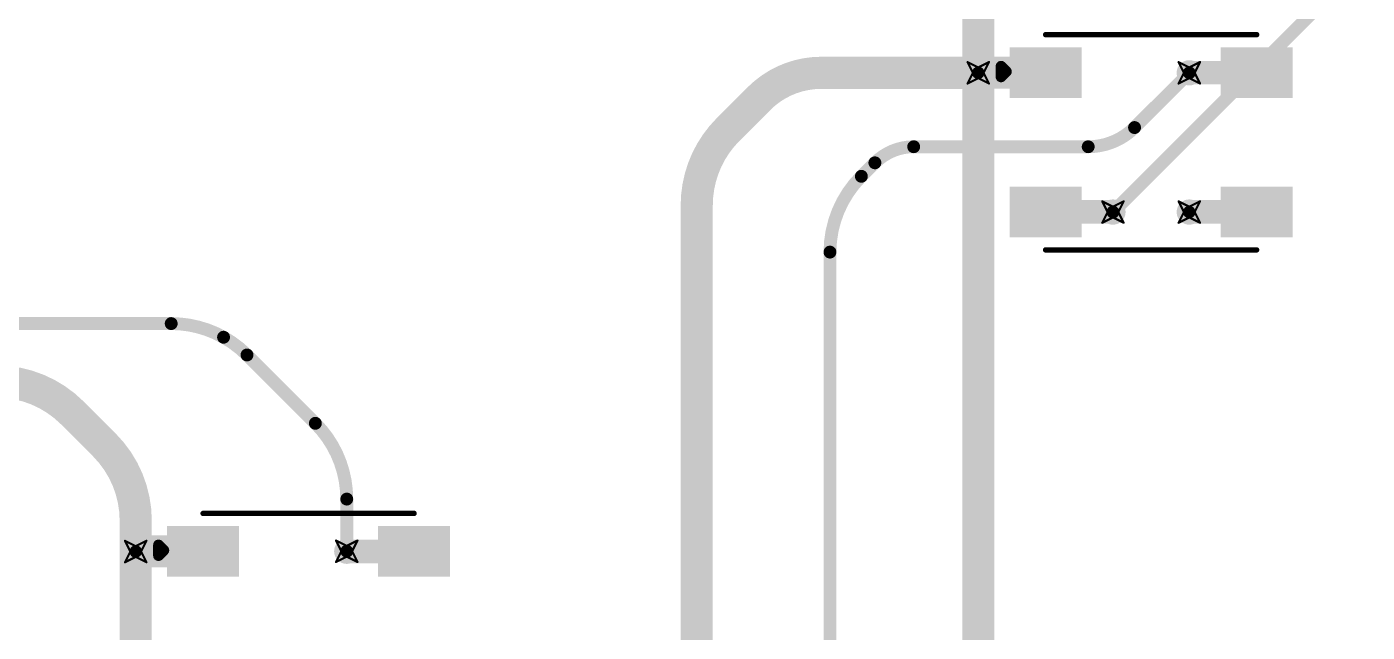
# Model space of a CAD drawing. Header units: inches. Extents: x -11 to 1110, y -7 to 455.
# Drawn here: x 576.32 to 608.08, y 250.67 to 265.02 of the extents above; entities that cross this region are included whole.
import ezdxf

# ---------------------------------------------------------------- set-up
doc = ezdxf.new("R2010")
doc.units = ezdxf.units.IN
for name, color, linetype in [('Bottom Layer', 5, 'Continuous'), ('Drill Drawing', 1, 'Continuous'), ('Top Layer', 1, 'Continuous'), ('Top Overlay', 2, 'Continuous'), ('Top Paste', 8, 'Continuous'), ('Top Solder', 216, 'Continuous'), ('Via Holes', 16, 'Continuous')]:
    doc.layers.add(name, color=color, linetype=linetype)

# ---------------------------------------------------------------- blocks, each defined once
blk = doc.blocks.new('WS2812B_B_W_159')
at = {"layer": 'Top Layer'}
for points in [[(-3.24999985, 2.15000078), (-1.75000031, 2.15000078), (-1.75000031, 1.15000278), (-3.24999985, 1.15000278)], [(3.24999985, 1.15000278), (1.75000031, 1.15000278), (1.75000031, 2.15000078), (3.24999985, 2.15000078)], [(-3.24999985, -1.15000024), (-1.75000031, -1.15000024), (-1.75000031, -2.14999824), (-3.24999985, -2.14999824)], [(1.75000031, -1.15000024), (3.24999985, -1.15000024), (3.24999985, -2.14999824), (1.75000031, -2.14999824)]]:
    blk.add_hatch(color=1, dxfattribs=at).paths.add_polyline_path(points)
at = {"layer": 'Top Paste'}
for points in [[(-3.24999985, 2.15000078), (-1.75000031, 2.15000078), (-1.75000031, 1.15000278), (-3.24999985, 1.15000278)], [(3.24999985, 1.15000278), (1.75000031, 1.15000278), (1.75000031, 2.15000078), (3.24999985, 2.15000078)], [(-3.24999985, -1.15000024), (-1.75000031, -1.15000024), (-1.75000031, -2.14999824), (-3.24999985, -2.14999824)], [(1.75000031, -1.15000024), (3.24999985, -1.15000024), (3.24999985, -2.14999824), (1.75000031, -2.14999824)]]:
    blk.add_hatch(color=8, dxfattribs=at).paths.add_polyline_path(points)
at = {"layer": 'Top Solder'}
for points in [[(-3.35159985, 2.25160078), (-1.64840031, 2.25160078), (-1.64840031, 1.04840278), (-3.35159985, 1.04840278)], [(3.35159985, 1.04840278), (1.64840031, 1.04840278), (1.64840031, 2.25160078), (3.35159985, 2.25160078)], [(-3.35159985, -1.04840024), (-1.64840031, -1.04840024), (-1.64840031, -2.25159824), (-3.35159985, -2.25159824)], [(1.64840031, -1.04840024), (3.35159985, -1.04840024), (3.35159985, -2.25159824), (1.64840031, -2.25159824)]]:
    blk.add_hatch(color=216, dxfattribs=at).paths.add_polyline_path(points)
at = {"layer": 'Top Overlay'}
for points in [[(-2.50000008, 2.55080008, 0.127, 0.127, 0), (2.50000008, 2.55080008, 0.127, 0.127, 0)], [(-3.556, 1.8034, 0.254, 0.254, 0), (-3.429, 1.6764, 0.254, 0.254, 0)], [(-3.556, 1.5494, 0.254, 0.254, 0), (-3.556, 1.8034, 0.254, 0.254, 0)], [(-3.556, 1.5494, 0.254, 0.254, 0), (-3.429, 1.6764, 0.254, 0.254, 0)], [(-2.50000008, -2.55079754, 0.127, 0.127, 0), (2.50000008, -2.55079754, 0.127, 0.127, 0)]]:
    blk.add_lwpolyline(points, format="xyseb", dxfattribs=at)
for points in [[(-2.53175008, 2.55080008, 0.0635, 0.0635, 1), (-2.46825008, 2.55080008, 0.0635, 0.0635, 1)], [(2.46825008, 2.55080008, 0.0635, 0.0635, 1), (2.53175008, 2.55080008, 0.0635, 0.0635, 1)], [(-3.619499999999999, 1.8034, 0.127, 0.127, 1), (-3.4925, 1.8034, 0.127, 0.127, 1)], [(-3.619499999999999, 1.8034, 0.127, 0.127, 1), (-3.4925, 1.8034, 0.127, 0.127, 1)], [(-3.619499999999999, 1.5494, 0.127, 0.127, 1), (-3.4925, 1.5494, 0.127, 0.127, 1)], [(-3.619499999999999, 1.5494, 0.127, 0.127, 1), (-3.4925, 1.5494, 0.127, 0.127, 1)], [(-3.4925, 1.6764, 0.127, 0.127, 1), (-3.3655, 1.6764, 0.127, 0.127, 1)], [(-3.4925, 1.6764, 0.127, 0.127, 1), (-3.3655, 1.6764, 0.127, 0.127, 1)], [(-2.53175008, -2.55079754, 0.0635, 0.0635, 1), (-2.46825008, -2.55079754, 0.0635, 0.0635, 1)], [(2.46825008, -2.55079754, 0.0635, 0.0635, 1), (2.53175008, -2.55079754, 0.0635, 0.0635, 1)]]:
    blk.add_lwpolyline(points, format="xyseb", close=True, dxfattribs=at)
blk = doc.blocks.new('WS2812B_B_W_177')
at = {"layer": 'Top Layer'}
for points in [[(-3.24999985, 2.15000078), (-1.75000031, 2.15000078), (-1.75000031, 1.15000278), (-3.24999985, 1.15000278)], [(3.24999985, 1.15000278), (1.75000031, 1.15000278), (1.75000031, 2.15000078), (3.24999985, 2.15000078)], [(-3.24999985, -1.15000024), (-1.75000031, -1.15000024), (-1.75000031, -2.14999824), (-3.24999985, -2.14999824)], [(1.75000031, -1.15000024), (3.24999985, -1.15000024), (3.24999985, -2.14999824), (1.75000031, -2.14999824)]]:
    blk.add_hatch(color=1, dxfattribs=at).paths.add_polyline_path(points)
at = {"layer": 'Top Paste'}
for points in [[(-3.24999985, 2.15000078), (-1.75000031, 2.15000078), (-1.75000031, 1.15000278), (-3.24999985, 1.15000278)], [(3.24999985, 1.15000278), (1.75000031, 1.15000278), (1.75000031, 2.15000078), (3.24999985, 2.15000078)], [(-3.24999985, -1.15000024), (-1.75000031, -1.15000024), (-1.75000031, -2.14999824), (-3.24999985, -2.14999824)], [(1.75000031, -1.15000024), (3.24999985, -1.15000024), (3.24999985, -2.14999824), (1.75000031, -2.14999824)]]:
    blk.add_hatch(color=8, dxfattribs=at).paths.add_polyline_path(points)
at = {"layer": 'Top Solder'}
for points in [[(-3.35159985, 2.25160078), (-1.64840031, 2.25160078), (-1.64840031, 1.04840278), (-3.35159985, 1.04840278)], [(3.35159985, 1.04840278), (1.64840031, 1.04840278), (1.64840031, 2.25160078), (3.35159985, 2.25160078)], [(-3.35159985, -1.04840024), (-1.64840031, -1.04840024), (-1.64840031, -2.25159824), (-3.35159985, -2.25159824)], [(1.64840031, -1.04840024), (3.35159985, -1.04840024), (3.35159985, -2.25159824), (1.64840031, -2.25159824)]]:
    blk.add_hatch(color=216, dxfattribs=at).paths.add_polyline_path(points)
at = {"layer": 'Top Overlay'}
for points in [[(-2.50000008, 2.55080008, 0.127, 0.127, 0), (2.50000008, 2.55080008, 0.127, 0.127, 0)], [(-3.556, 1.5494, 0.254, 0.254, 0), (-3.556, 1.8034, 0.254, 0.254, 0)], [(-3.556, 1.8034, 0.254, 0.254, 0), (-3.429, 1.6764, 0.254, 0.254, 0)], [(-3.556, 1.5494, 0.254, 0.254, 0), (-3.429, 1.6764, 0.254, 0.254, 0)], [(-2.50000008, -2.55079754, 0.127, 0.127, 0), (2.50000008, -2.55079754, 0.127, 0.127, 0)]]:
    blk.add_lwpolyline(points, format="xyseb", dxfattribs=at)
for points in [[(-2.53175008, 2.55080008, 0.0635, 0.0635, 1), (-2.46825008, 2.55080008, 0.0635, 0.0635, 1)], [(2.46825008, 2.55080008, 0.0635, 0.0635, 1), (2.53175008, 2.55080008, 0.0635, 0.0635, 1)], [(-3.619499999999999, 1.8034, 0.127, 0.127, 1), (-3.4925, 1.8034, 0.127, 0.127, 1)], [(-3.619499999999999, 1.8034, 0.127, 0.127, 1), (-3.4925, 1.8034, 0.127, 0.127, 1)], [(-3.619499999999999, 1.5494, 0.127, 0.127, 1), (-3.4925, 1.5494, 0.127, 0.127, 1)], [(-3.619499999999999, 1.5494, 0.127, 0.127, 1), (-3.4925, 1.5494, 0.127, 0.127, 1)], [(-3.4925, 1.6764, 0.127, 0.127, 1), (-3.3655, 1.6764, 0.127, 0.127, 1)], [(-3.4925, 1.6764, 0.127, 0.127, 1), (-3.3655, 1.6764, 0.127, 0.127, 1)], [(-2.53175008, -2.55079754, 0.0635, 0.0635, 1), (-2.46825008, -2.55079754, 0.0635, 0.0635, 1)], [(2.46825008, -2.55079754, 0.0635, 0.0635, 1), (2.53175008, -2.55079754, 0.0635, 0.0635, 1)]]:
    blk.add_lwpolyline(points, format="xyseb", close=True, dxfattribs=at)

msp = doc.modelspace()

# ---------------------------------------------------------------- hatches: boundary and pattern name
at = {"layer": 'Bottom Layer'}
h = msp.add_hatch(color=5, dxfattribs=at)
edge = h.paths.add_edge_path()
edge.add_arc((598.86720968, 263.93084374), 0.2999994, 0, 360)
h = msp.add_hatch(color=5, dxfattribs=at)
edge = h.paths.add_edge_path()
edge.add_arc((603.86720984, 263.93084374), 0.2999994, 0, 360)
h = msp.add_hatch(color=5, dxfattribs=at)
edge = h.paths.add_edge_path()
edge.add_arc((602.05847076, 260.63084272), 0.2999994, 0, 360)
h = msp.add_hatch(color=5, dxfattribs=at)
edge = h.paths.add_edge_path()
edge.add_arc((603.86720984, 260.63084272), 0.2999994, 0, 360)
h = msp.add_hatch(color=5, dxfattribs=at)
edge = h.paths.add_edge_path()
edge.add_arc((578.90391966, 252.58508792), 0.2999994, 0, 360)
h = msp.add_hatch(color=5, dxfattribs=at)
edge = h.paths.add_edge_path()
edge.add_arc((583.9039198199999, 252.59186972), 0.2999994, 0, 360)
at = {"layer": 'Top Layer'}
h = msp.add_hatch(color=1, dxfattribs=at)
edge = h.paths.add_edge_path()
edge.add_arc((598.86720968, 263.93084374), 0.2999994, 0, 360)
h = msp.add_hatch(color=1, dxfattribs=at)
edge = h.paths.add_edge_path()
edge.add_arc((603.86720984, 263.93084374), 0.2999994, 0, 360)
h = msp.add_hatch(color=1, dxfattribs=at)
edge = h.paths.add_edge_path()
edge.add_arc((602.05847076, 260.63084272), 0.2999994, 0, 360)
h = msp.add_hatch(color=1, dxfattribs=at)
edge = h.paths.add_edge_path()
edge.add_arc((603.86720984, 260.63084272), 0.2999994, 0, 360)
h = msp.add_hatch(color=1, dxfattribs=at)
edge = h.paths.add_edge_path()
edge.add_arc((578.90391966, 252.58508792), 0.2999994, 0, 360)
h = msp.add_hatch(color=1, dxfattribs=at)
edge = h.paths.add_edge_path()
edge.add_arc((583.9039198199999, 252.59186972), 0.2999994, 0, 360)
at = {"layer": 'Via Holes'}
h = msp.add_hatch(color=7, dxfattribs=at)
edge = h.paths.add_edge_path()
edge.add_arc((598.86720968, 263.93084374), 0.1499997, 0, 360)
h = msp.add_hatch(color=7, dxfattribs=at)
edge = h.paths.add_edge_path()
edge.add_arc((603.86720984, 263.93084374), 0.1499997, 0, 360)
h = msp.add_hatch(color=7, dxfattribs=at)
edge = h.paths.add_edge_path()
edge.add_arc((602.05847076, 260.63084272), 0.1499997, 0, 360)
h = msp.add_hatch(color=7, dxfattribs=at)
edge = h.paths.add_edge_path()
edge.add_arc((603.86720984, 260.63084272), 0.1499997, 0, 360)
h = msp.add_hatch(color=7, dxfattribs=at)
edge = h.paths.add_edge_path()
edge.add_arc((578.90391966, 252.58508792), 0.1499997, 0, 360)
h = msp.add_hatch(color=7, dxfattribs=at)
edge = h.paths.add_edge_path()
edge.add_arc((583.9039198199999, 252.59186972), 0.1499997, 0, 360)

# ---------------------------------------------------------------- linework, layer by layer
at = {"layer": 'Bottom Layer'}
for points in [[(598.86720968, 263.93084374, 0.7619999999999999, 0.7619999999999999, 0), (598.86720968, 278.8033794, 0.7619999999999999, 0.7619999999999999, 0)], [(602.05847076, 260.63084272, 0.3048, 0.3048, 0), (607.9302039999999, 266.50257596, 0.3048, 0.3048, 0)], [(602.5699530999999, 262.633587, 0.3048, 0.3048, 0), (603.86720984, 263.93084374, 0.3048, 0.3048, 0)], [(602.5699530999999, 262.633587, 0.3048, 0.3048, -0.198912367379658), (601.472, 262.1788, 0.3048, 0.3048, 0)], [(596.4176159, 261.7980159, 0.3048, 0.3048, -0.19885110070478), (597.33721528, 262.1788, 0.3048, 0.3048, 0)], [(597.33721528, 262.1788, 0.3048, 0.3048, 0), (601.472, 262.1788, 0.3048, 0.3048, 0)], [(596.0975479599999, 261.47794796, 0.3048, 0.3048, 0), (596.4174, 261.7978, 0.3048, 0.3048, 0)], [(596.4174, 261.7978, 0.3048, 0.3048, 0), (596.4176159, 261.7980159, 0.3048, 0.3048, 0)], [(596.4174, 261.7978, 0.3048, 0.3048, -5.893554180520633e-05), (596.4176159, 261.7980159, 0.3048, 0.3048, 0)], [(595.35359974, 259.68189618, 0.3048, 0.3048, -0.198912367379658), (596.0975479599999, 261.47794796, 0.3048, 0.3048, 0)], [(595.35359974, 249.40919892, 0.3048, 0.3048, 0), (595.35359974, 259.68189618, 0.3048, 0.3048, 0)], [(569.7171714599999, 257.9878, 0.3048, 0.3048, 0), (579.74429644, 257.9878, 0.3048, 0.3048, 0)], [(579.74429644, 257.9878, 0.3048, 0.3048, -0.1282716540936479), (580.9849315, 257.66419892, 0.3048, 0.3048, 0)], [(580.9849315, 257.66419892, 0.3048, 0.3048, -0.06888317167114331), (581.54034822, 257.24385178, 0.3048, 0.3048, 0)], [(581.54034822, 257.24385178, 0.3048, 0.3048, 0), (583.1599716, 255.6242284, 0.3048, 0.3048, 0)], [(575.6040964399999, 256.6162, 0.7619999999999999, 0.7619999999999999, -0.198912367379658), (577.40014822, 255.87225178, 0.7619999999999999, 0.7619999999999999, 0)], [(577.40014822, 255.87225178, 0.7619999999999999, 0.7619999999999999, 0), (578.1599714399999, 255.11242856, 0.7619999999999999, 0.7619999999999999, 0)], [(583.1599716, 255.6242284, 0.3048, 0.3048, -0.198912367379658), (583.9039198199999, 253.82817662, 0.3048, 0.3048, 0)], [(578.1599714399999, 255.11242856, 0.7619999999999999, 0.7619999999999999, -0.198912367379658), (578.90391966, 253.31637678, 0.7619999999999999, 0.7619999999999999, 0)], [(583.9039198199999, 252.59186972, 0.3048, 0.3048, 0), (583.9039198199999, 253.82817662, 0.3048, 0.3048, 0)], [(578.90391966, 252.58508792, 0.7619999999999999, 0.7619999999999999, 0), (578.90391966, 253.31637678, 0.7619999999999999, 0.7619999999999999, 0)], [(578.90391966, 249.65463658, 0.7619999999999999, 0.7619999999999999, 0), (578.90391966, 252.58508792, 0.7619999999999999, 0.7619999999999999, 0)]]:
    msp.add_lwpolyline(points, format="xyseb", dxfattribs=at)
for points in [[(598.6767096799999, 263.93084374, 0.3809999999999999, 0.3809999999999999, 1), (599.05770968, 263.93084374, 0.3809999999999999, 0.3809999999999999, 1)], [(603.7910098399999, 263.93084374, 0.1524, 0.1524, 1), (603.94340984, 263.93084374, 0.1524, 0.1524, 1)], [(602.4937530999999, 262.633587, 0.1524, 0.1524, 1), (602.6461531, 262.633587, 0.1524, 0.1524, 1)], [(602.4937530999999, 262.633587, 0.1524, 0.1524, 1), (602.6461531, 262.633587, 0.1524, 0.1524, 1)], [(597.2610152799999, 262.1788, 0.1524, 0.1524, 1), (597.41341528, 262.1788, 0.1524, 0.1524, 1)], [(597.2610152799999, 262.1788, 0.1524, 0.1524, 1), (597.41341528, 262.1788, 0.1524, 0.1524, 1)], [(601.3958, 262.1788, 0.1524, 0.1524, 1), (601.5482, 262.1788, 0.1524, 0.1524, 1)], [(601.3958, 262.1788, 0.1524, 0.1524, 1), (601.5482, 262.1788, 0.1524, 0.1524, 1)], [(596.3412, 261.7978, 0.1524, 0.1524, 1), (596.4936, 261.7978, 0.1524, 0.1524, 1)], [(596.3412, 261.7978, 0.1524, 0.1524, 1), (596.4936, 261.7978, 0.1524, 0.1524, 1)], [(596.3412, 261.7978, 0.1524, 0.1524, 1), (596.4936, 261.7978, 0.1524, 0.1524, 1)], [(596.3414159, 261.7980159, 0.1524, 0.1524, 1), (596.4938159, 261.7980159, 0.1524, 0.1524, 1)], [(596.3414159, 261.7980159, 0.1524, 0.1524, 1), (596.4938159, 261.7980159, 0.1524, 0.1524, 1)], [(596.3414159, 261.7980159, 0.1524, 0.1524, 1), (596.4938159, 261.7980159, 0.1524, 0.1524, 1)], [(596.02134796, 261.47794796, 0.1524, 0.1524, 1), (596.17374796, 261.47794796, 0.1524, 0.1524, 1)], [(596.02134796, 261.47794796, 0.1524, 0.1524, 1), (596.17374796, 261.47794796, 0.1524, 0.1524, 1)], [(601.98227076, 260.63084272, 0.1524, 0.1524, 1), (602.13467076, 260.63084272, 0.1524, 0.1524, 1)], [(595.27739974, 259.68189618, 0.1524, 0.1524, 1), (595.4297997399999, 259.68189618, 0.1524, 0.1524, 1)], [(595.27739974, 259.68189618, 0.1524, 0.1524, 1), (595.4297997399999, 259.68189618, 0.1524, 0.1524, 1)], [(579.6680964399999, 257.9878, 0.1524, 0.1524, 1), (579.8204964399999, 257.9878, 0.1524, 0.1524, 1)], [(579.6680964399999, 257.9878, 0.1524, 0.1524, 1), (579.8204964399999, 257.9878, 0.1524, 0.1524, 1)], [(580.9087314999999, 257.66419892, 0.1524, 0.1524, 1), (581.0611315, 257.66419892, 0.1524, 0.1524, 1)], [(580.9087314999999, 257.66419892, 0.1524, 0.1524, 1), (581.0611315, 257.66419892, 0.1524, 0.1524, 1)], [(581.46414822, 257.24385178, 0.1524, 0.1524, 1), (581.6165482199999, 257.24385178, 0.1524, 0.1524, 1)], [(581.46414822, 257.24385178, 0.1524, 0.1524, 1), (581.6165482199999, 257.24385178, 0.1524, 0.1524, 1)], [(577.20964822, 255.87225178, 0.3809999999999999, 0.3809999999999999, 1), (577.59064822, 255.87225178, 0.3809999999999999, 0.3809999999999999, 1)], [(577.20964822, 255.87225178, 0.3809999999999999, 0.3809999999999999, 1), (577.59064822, 255.87225178, 0.3809999999999999, 0.3809999999999999, 1)], [(583.0837716, 255.6242284, 0.1524, 0.1524, 1), (583.2361715999999, 255.6242284, 0.1524, 0.1524, 1)], [(583.0837716, 255.6242284, 0.1524, 0.1524, 1), (583.2361715999999, 255.6242284, 0.1524, 0.1524, 1)], [(577.9694714399999, 255.11242856, 0.3809999999999999, 0.3809999999999999, 1), (578.35047144, 255.11242856, 0.3809999999999999, 0.3809999999999999, 1)], [(577.9694714399999, 255.11242856, 0.3809999999999999, 0.3809999999999999, 1), (578.35047144, 255.11242856, 0.3809999999999999, 0.3809999999999999, 1)], [(583.82771982, 253.82817662, 0.1524, 0.1524, 1), (583.98011982, 253.82817662, 0.1524, 0.1524, 1)], [(583.82771982, 253.82817662, 0.1524, 0.1524, 1), (583.98011982, 253.82817662, 0.1524, 0.1524, 1)], [(578.71341966, 253.31637678, 0.3809999999999999, 0.3809999999999999, 1), (579.09441966, 253.31637678, 0.3809999999999999, 0.3809999999999999, 1)], [(578.71341966, 253.31637678, 0.3809999999999999, 0.3809999999999999, 1), (579.09441966, 253.31637678, 0.3809999999999999, 0.3809999999999999, 1)], [(578.71341966, 252.58508792, 0.3809999999999999, 0.3809999999999999, 1), (579.09441966, 252.58508792, 0.3809999999999999, 0.3809999999999999, 1)], [(578.71341966, 252.58508792, 0.3809999999999999, 0.3809999999999999, 1), (579.09441966, 252.58508792, 0.3809999999999999, 0.3809999999999999, 1)], [(583.82771982, 252.59186972, 0.1524, 0.1524, 1), (583.98011982, 252.59186972, 0.1524, 0.1524, 1)]]:
    msp.add_lwpolyline(points, format="xyseb", close=True, dxfattribs=at)
at = {"layer": 'Drill Drawing'}
for points in [[(598.61320968, 264.18484374, 0.0508, 0.0508, 0), (598.86720968, 264.05784374, 0.0508, 0.0508, 0)], [(598.61320968, 264.18484374, 0.0508, 0.0508, 0), (598.74020968, 263.93084374, 0.0508, 0.0508, 0)], [(598.61320968, 263.67684374, 0.0508, 0.0508, 0), (598.74020968, 263.93084374, 0.0508, 0.0508, 0)], [(598.86720968, 264.05784374, 0.0508, 0.0508, 0), (599.1212096799999, 264.18484374, 0.0508, 0.0508, 0)], [(598.9942096799999, 263.93084374, 0.0508, 0.0508, 0), (599.1212096799999, 264.18484374, 0.0508, 0.0508, 0)], [(598.9942096799999, 263.93084374, 0.0508, 0.0508, 0), (599.1212096799999, 263.67684374, 0.0508, 0.0508, 0)], [(603.61320984, 264.18484374, 0.0508, 0.0508, 0), (603.86720984, 264.05784374, 0.0508, 0.0508, 0)], [(603.61320984, 264.18484374, 0.0508, 0.0508, 0), (603.7402098399999, 263.93084374, 0.0508, 0.0508, 0)], [(603.61320984, 263.67684374, 0.0508, 0.0508, 0), (603.7402098399999, 263.93084374, 0.0508, 0.0508, 0)], [(603.86720984, 264.05784374, 0.0508, 0.0508, 0), (604.12120984, 264.18484374, 0.0508, 0.0508, 0)], [(603.99420984, 263.93084374, 0.0508, 0.0508, 0), (604.12120984, 264.18484374, 0.0508, 0.0508, 0)], [(603.99420984, 263.93084374, 0.0508, 0.0508, 0), (604.12120984, 263.67684374, 0.0508, 0.0508, 0)], [(598.61320968, 263.67684374, 0.0508, 0.0508, 0), (598.86720968, 263.80384374, 0.0508, 0.0508, 0)], [(598.86720968, 263.80384374, 0.0508, 0.0508, 0), (599.1212096799999, 263.67684374, 0.0508, 0.0508, 0)], [(603.61320984, 263.67684374, 0.0508, 0.0508, 0), (603.86720984, 263.80384374, 0.0508, 0.0508, 0)], [(603.86720984, 263.80384374, 0.0508, 0.0508, 0), (604.12120984, 263.67684374, 0.0508, 0.0508, 0)], [(601.80447076, 260.88484272, 0.0508, 0.0508, 0), (602.05847076, 260.75784272, 0.0508, 0.0508, 0)], [(601.80447076, 260.88484272, 0.0508, 0.0508, 0), (601.93147076, 260.63084272, 0.0508, 0.0508, 0)], [(602.05847076, 260.75784272, 0.0508, 0.0508, 0), (602.31247076, 260.88484272, 0.0508, 0.0508, 0)], [(602.1854707599999, 260.63084272, 0.0508, 0.0508, 0), (602.31247076, 260.88484272, 0.0508, 0.0508, 0)], [(603.61320984, 260.88484272, 0.0508, 0.0508, 0), (603.86720984, 260.75784272, 0.0508, 0.0508, 0)], [(603.61320984, 260.88484272, 0.0508, 0.0508, 0), (603.7402098399999, 260.63084272, 0.0508, 0.0508, 0)], [(603.86720984, 260.75784272, 0.0508, 0.0508, 0), (604.12120984, 260.88484272, 0.0508, 0.0508, 0)], [(603.99420984, 260.63084272, 0.0508, 0.0508, 0), (604.12120984, 260.88484272, 0.0508, 0.0508, 0)], [(601.80447076, 260.37684272, 0.0508, 0.0508, 0), (601.93147076, 260.63084272, 0.0508, 0.0508, 0)], [(601.80447076, 260.37684272, 0.0508, 0.0508, 0), (602.05847076, 260.50384272, 0.0508, 0.0508, 0)], [(602.05847076, 260.50384272, 0.0508, 0.0508, 0), (602.31247076, 260.37684272, 0.0508, 0.0508, 0)], [(602.1854707599999, 260.63084272, 0.0508, 0.0508, 0), (602.31247076, 260.37684272, 0.0508, 0.0508, 0)], [(603.61320984, 260.37684272, 0.0508, 0.0508, 0), (603.7402098399999, 260.63084272, 0.0508, 0.0508, 0)], [(603.61320984, 260.37684272, 0.0508, 0.0508, 0), (603.86720984, 260.50384272, 0.0508, 0.0508, 0)], [(603.86720984, 260.50384272, 0.0508, 0.0508, 0), (604.12120984, 260.37684272, 0.0508, 0.0508, 0)], [(603.99420984, 260.63084272, 0.0508, 0.0508, 0), (604.12120984, 260.37684272, 0.0508, 0.0508, 0)], [(578.6499196599999, 252.83908792, 0.0508, 0.0508, 0), (578.90391966, 252.71208792, 0.0508, 0.0508, 0)], [(578.6499196599999, 252.83908792, 0.0508, 0.0508, 0), (578.77691966, 252.58508792, 0.0508, 0.0508, 0)], [(578.90391966, 252.71208792, 0.0508, 0.0508, 0), (579.15791966, 252.83908792, 0.0508, 0.0508, 0)], [(579.03091966, 252.58508792, 0.0508, 0.0508, 0), (579.15791966, 252.83908792, 0.0508, 0.0508, 0)], [(583.6499198199999, 252.84586972, 0.0508, 0.0508, 0), (583.9039198199999, 252.71886972, 0.0508, 0.0508, 0)], [(583.6499198199999, 252.84586972, 0.0508, 0.0508, 0), (583.77691982, 252.59186972, 0.0508, 0.0508, 0)], [(583.9039198199999, 252.71886972, 0.0508, 0.0508, 0), (584.15791982, 252.84586972, 0.0508, 0.0508, 0)], [(584.03091982, 252.59186972, 0.0508, 0.0508, 0), (584.15791982, 252.84586972, 0.0508, 0.0508, 0)], [(578.6499196599999, 252.33108792, 0.0508, 0.0508, 0), (578.77691966, 252.58508792, 0.0508, 0.0508, 0)], [(579.03091966, 252.58508792, 0.0508, 0.0508, 0), (579.15791966, 252.33108792, 0.0508, 0.0508, 0)], [(583.6499198199999, 252.33786972, 0.0508, 0.0508, 0), (583.77691982, 252.59186972, 0.0508, 0.0508, 0)], [(583.6499198199999, 252.33786972, 0.0508, 0.0508, 0), (583.9039198199999, 252.46486972, 0.0508, 0.0508, 0)], [(583.9039198199999, 252.46486972, 0.0508, 0.0508, 0), (584.15791982, 252.33786972, 0.0508, 0.0508, 0)], [(584.03091982, 252.59186972, 0.0508, 0.0508, 0), (584.15791982, 252.33786972, 0.0508, 0.0508, 0)], [(578.6499196599999, 252.33108792, 0.0508, 0.0508, 0), (578.90391966, 252.45808792, 0.0508, 0.0508, 0)], [(578.90391966, 252.45808792, 0.0508, 0.0508, 0), (579.15791966, 252.33108792, 0.0508, 0.0508, 0)]]:
    msp.add_lwpolyline(points, format="xyseb", dxfattribs=at)
for points in [[(598.60050968, 264.18484374, 0.0254, 0.0254, 1), (598.62590968, 264.18484374, 0.0254, 0.0254, 1)], [(598.60050968, 264.18484374, 0.0254, 0.0254, 1), (598.62590968, 264.18484374, 0.0254, 0.0254, 1)], [(598.7275096799999, 263.93084374, 0.0254, 0.0254, 1), (598.75290968, 263.93084374, 0.0254, 0.0254, 1)], [(598.7275096799999, 263.93084374, 0.0254, 0.0254, 1), (598.75290968, 263.93084374, 0.0254, 0.0254, 1)], [(598.85450968, 264.05784374, 0.0254, 0.0254, 1), (598.87990968, 264.05784374, 0.0254, 0.0254, 1)], [(598.85450968, 264.05784374, 0.0254, 0.0254, 1), (598.87990968, 264.05784374, 0.0254, 0.0254, 1)], [(598.9815096799999, 263.93084374, 0.0254, 0.0254, 1), (599.00690968, 263.93084374, 0.0254, 0.0254, 1)], [(598.9815096799999, 263.93084374, 0.0254, 0.0254, 1), (599.00690968, 263.93084374, 0.0254, 0.0254, 1)], [(599.10850968, 264.18484374, 0.0254, 0.0254, 1), (599.13390968, 264.18484374, 0.0254, 0.0254, 1)], [(599.10850968, 264.18484374, 0.0254, 0.0254, 1), (599.13390968, 264.18484374, 0.0254, 0.0254, 1)], [(603.60050984, 264.18484374, 0.0254, 0.0254, 1), (603.62590984, 264.18484374, 0.0254, 0.0254, 1)], [(603.60050984, 264.18484374, 0.0254, 0.0254, 1), (603.62590984, 264.18484374, 0.0254, 0.0254, 1)], [(603.72750984, 263.93084374, 0.0254, 0.0254, 1), (603.7529098399999, 263.93084374, 0.0254, 0.0254, 1)], [(603.72750984, 263.93084374, 0.0254, 0.0254, 1), (603.7529098399999, 263.93084374, 0.0254, 0.0254, 1)], [(603.85450984, 264.05784374, 0.0254, 0.0254, 1), (603.87990984, 264.05784374, 0.0254, 0.0254, 1)], [(603.85450984, 264.05784374, 0.0254, 0.0254, 1), (603.87990984, 264.05784374, 0.0254, 0.0254, 1)], [(603.98150984, 263.93084374, 0.0254, 0.0254, 1), (604.0069098399999, 263.93084374, 0.0254, 0.0254, 1)], [(603.98150984, 263.93084374, 0.0254, 0.0254, 1), (604.0069098399999, 263.93084374, 0.0254, 0.0254, 1)], [(604.1085098399999, 264.18484374, 0.0254, 0.0254, 1), (604.13390984, 264.18484374, 0.0254, 0.0254, 1)], [(604.1085098399999, 264.18484374, 0.0254, 0.0254, 1), (604.13390984, 264.18484374, 0.0254, 0.0254, 1)], [(598.60050968, 263.67684374, 0.0254, 0.0254, 1), (598.62590968, 263.67684374, 0.0254, 0.0254, 1)], [(598.60050968, 263.67684374, 0.0254, 0.0254, 1), (598.62590968, 263.67684374, 0.0254, 0.0254, 1)], [(598.85450968, 263.80384374, 0.0254, 0.0254, 1), (598.87990968, 263.80384374, 0.0254, 0.0254, 1)], [(598.85450968, 263.80384374, 0.0254, 0.0254, 1), (598.87990968, 263.80384374, 0.0254, 0.0254, 1)], [(599.10850968, 263.67684374, 0.0254, 0.0254, 1), (599.13390968, 263.67684374, 0.0254, 0.0254, 1)], [(599.10850968, 263.67684374, 0.0254, 0.0254, 1), (599.13390968, 263.67684374, 0.0254, 0.0254, 1)], [(603.60050984, 263.67684374, 0.0254, 0.0254, 1), (603.62590984, 263.67684374, 0.0254, 0.0254, 1)], [(603.60050984, 263.67684374, 0.0254, 0.0254, 1), (603.62590984, 263.67684374, 0.0254, 0.0254, 1)], [(603.85450984, 263.80384374, 0.0254, 0.0254, 1), (603.87990984, 263.80384374, 0.0254, 0.0254, 1)], [(603.85450984, 263.80384374, 0.0254, 0.0254, 1), (603.87990984, 263.80384374, 0.0254, 0.0254, 1)], [(604.1085098399999, 263.67684374, 0.0254, 0.0254, 1), (604.13390984, 263.67684374, 0.0254, 0.0254, 1)], [(604.1085098399999, 263.67684374, 0.0254, 0.0254, 1), (604.13390984, 263.67684374, 0.0254, 0.0254, 1)], [(601.79177076, 260.88484272, 0.0254, 0.0254, 1), (601.81717076, 260.88484272, 0.0254, 0.0254, 1)], [(601.79177076, 260.88484272, 0.0254, 0.0254, 1), (601.81717076, 260.88484272, 0.0254, 0.0254, 1)], [(602.04577076, 260.75784272, 0.0254, 0.0254, 1), (602.07117076, 260.75784272, 0.0254, 0.0254, 1)], [(602.04577076, 260.75784272, 0.0254, 0.0254, 1), (602.07117076, 260.75784272, 0.0254, 0.0254, 1)], [(602.2997707599999, 260.88484272, 0.0254, 0.0254, 1), (602.32517076, 260.88484272, 0.0254, 0.0254, 1)], [(602.2997707599999, 260.88484272, 0.0254, 0.0254, 1), (602.32517076, 260.88484272, 0.0254, 0.0254, 1)], [(603.60050984, 260.88484272, 0.0254, 0.0254, 1), (603.62590984, 260.88484272, 0.0254, 0.0254, 1)], [(603.60050984, 260.88484272, 0.0254, 0.0254, 1), (603.62590984, 260.88484272, 0.0254, 0.0254, 1)], [(603.85450984, 260.75784272, 0.0254, 0.0254, 1), (603.87990984, 260.75784272, 0.0254, 0.0254, 1)], [(603.85450984, 260.75784272, 0.0254, 0.0254, 1), (603.87990984, 260.75784272, 0.0254, 0.0254, 1)], [(604.1085098399999, 260.88484272, 0.0254, 0.0254, 1), (604.13390984, 260.88484272, 0.0254, 0.0254, 1)], [(604.1085098399999, 260.88484272, 0.0254, 0.0254, 1), (604.13390984, 260.88484272, 0.0254, 0.0254, 1)], [(601.9187707599999, 260.63084272, 0.0254, 0.0254, 1), (601.9441707599999, 260.63084272, 0.0254, 0.0254, 1)], [(601.9187707599999, 260.63084272, 0.0254, 0.0254, 1), (601.9441707599999, 260.63084272, 0.0254, 0.0254, 1)], [(602.04577076, 260.50384272, 0.0254, 0.0254, 1), (602.07117076, 260.50384272, 0.0254, 0.0254, 1)], [(602.04577076, 260.50384272, 0.0254, 0.0254, 1), (602.07117076, 260.50384272, 0.0254, 0.0254, 1)], [(602.1727707599999, 260.63084272, 0.0254, 0.0254, 1), (602.19817076, 260.63084272, 0.0254, 0.0254, 1)], [(602.1727707599999, 260.63084272, 0.0254, 0.0254, 1), (602.19817076, 260.63084272, 0.0254, 0.0254, 1)], [(603.72750984, 260.63084272, 0.0254, 0.0254, 1), (603.7529098399999, 260.63084272, 0.0254, 0.0254, 1)], [(603.72750984, 260.63084272, 0.0254, 0.0254, 1), (603.7529098399999, 260.63084272, 0.0254, 0.0254, 1)], [(603.85450984, 260.50384272, 0.0254, 0.0254, 1), (603.87990984, 260.50384272, 0.0254, 0.0254, 1)], [(603.85450984, 260.50384272, 0.0254, 0.0254, 1), (603.87990984, 260.50384272, 0.0254, 0.0254, 1)], [(603.98150984, 260.63084272, 0.0254, 0.0254, 1), (604.0069098399999, 260.63084272, 0.0254, 0.0254, 1)], [(603.98150984, 260.63084272, 0.0254, 0.0254, 1), (604.0069098399999, 260.63084272, 0.0254, 0.0254, 1)], [(601.79177076, 260.37684272, 0.0254, 0.0254, 1), (601.81717076, 260.37684272, 0.0254, 0.0254, 1)], [(601.79177076, 260.37684272, 0.0254, 0.0254, 1), (601.81717076, 260.37684272, 0.0254, 0.0254, 1)], [(602.2997707599999, 260.37684272, 0.0254, 0.0254, 1), (602.32517076, 260.37684272, 0.0254, 0.0254, 1)], [(602.2997707599999, 260.37684272, 0.0254, 0.0254, 1), (602.32517076, 260.37684272, 0.0254, 0.0254, 1)], [(603.60050984, 260.37684272, 0.0254, 0.0254, 1), (603.62590984, 260.37684272, 0.0254, 0.0254, 1)], [(603.60050984, 260.37684272, 0.0254, 0.0254, 1), (603.62590984, 260.37684272, 0.0254, 0.0254, 1)], [(604.1085098399999, 260.37684272, 0.0254, 0.0254, 1), (604.13390984, 260.37684272, 0.0254, 0.0254, 1)], [(604.1085098399999, 260.37684272, 0.0254, 0.0254, 1), (604.13390984, 260.37684272, 0.0254, 0.0254, 1)], [(578.63721966, 252.83908792, 0.0254, 0.0254, 1), (578.6626196599999, 252.83908792, 0.0254, 0.0254, 1)], [(578.63721966, 252.83908792, 0.0254, 0.0254, 1), (578.6626196599999, 252.83908792, 0.0254, 0.0254, 1)], [(579.14521966, 252.83908792, 0.0254, 0.0254, 1), (579.1706196599999, 252.83908792, 0.0254, 0.0254, 1)], [(579.14521966, 252.83908792, 0.0254, 0.0254, 1), (579.1706196599999, 252.83908792, 0.0254, 0.0254, 1)], [(583.6372198199999, 252.84586972, 0.0254, 0.0254, 1), (583.66261982, 252.84586972, 0.0254, 0.0254, 1)], [(583.6372198199999, 252.84586972, 0.0254, 0.0254, 1), (583.66261982, 252.84586972, 0.0254, 0.0254, 1)], [(584.14521982, 252.84586972, 0.0254, 0.0254, 1), (584.17061982, 252.84586972, 0.0254, 0.0254, 1)], [(584.14521982, 252.84586972, 0.0254, 0.0254, 1), (584.17061982, 252.84586972, 0.0254, 0.0254, 1)], [(578.76421966, 252.58508792, 0.0254, 0.0254, 1), (578.78961966, 252.58508792, 0.0254, 0.0254, 1)], [(578.76421966, 252.58508792, 0.0254, 0.0254, 1), (578.78961966, 252.58508792, 0.0254, 0.0254, 1)], [(578.8912196599999, 252.71208792, 0.0254, 0.0254, 1), (578.9166196599999, 252.71208792, 0.0254, 0.0254, 1)], [(578.8912196599999, 252.71208792, 0.0254, 0.0254, 1), (578.9166196599999, 252.71208792, 0.0254, 0.0254, 1)], [(579.01821966, 252.58508792, 0.0254, 0.0254, 1), (579.04361966, 252.58508792, 0.0254, 0.0254, 1)], [(579.01821966, 252.58508792, 0.0254, 0.0254, 1), (579.04361966, 252.58508792, 0.0254, 0.0254, 1)], [(583.76421982, 252.59186972, 0.0254, 0.0254, 1), (583.78961982, 252.59186972, 0.0254, 0.0254, 1)], [(583.76421982, 252.59186972, 0.0254, 0.0254, 1), (583.78961982, 252.59186972, 0.0254, 0.0254, 1)], [(583.8912198200001, 252.71886972, 0.0254, 0.0254, 1), (583.9166198199999, 252.71886972, 0.0254, 0.0254, 1)], [(583.8912198200001, 252.71886972, 0.0254, 0.0254, 1), (583.9166198199999, 252.71886972, 0.0254, 0.0254, 1)], [(583.8912198200001, 252.46486972, 0.0254, 0.0254, 1), (583.9166198199999, 252.46486972, 0.0254, 0.0254, 1)], [(583.8912198200001, 252.46486972, 0.0254, 0.0254, 1), (583.9166198199999, 252.46486972, 0.0254, 0.0254, 1)], [(584.01821982, 252.59186972, 0.0254, 0.0254, 1), (584.04361982, 252.59186972, 0.0254, 0.0254, 1)], [(584.01821982, 252.59186972, 0.0254, 0.0254, 1), (584.04361982, 252.59186972, 0.0254, 0.0254, 1)], [(578.63721966, 252.33108792, 0.0254, 0.0254, 1), (578.6626196599999, 252.33108792, 0.0254, 0.0254, 1)], [(578.63721966, 252.33108792, 0.0254, 0.0254, 1), (578.6626196599999, 252.33108792, 0.0254, 0.0254, 1)], [(578.8912196599999, 252.45808792, 0.0254, 0.0254, 1), (578.9166196599999, 252.45808792, 0.0254, 0.0254, 1)], [(578.8912196599999, 252.45808792, 0.0254, 0.0254, 1), (578.9166196599999, 252.45808792, 0.0254, 0.0254, 1)], [(579.14521966, 252.33108792, 0.0254, 0.0254, 1), (579.1706196599999, 252.33108792, 0.0254, 0.0254, 1)], [(579.14521966, 252.33108792, 0.0254, 0.0254, 1), (579.1706196599999, 252.33108792, 0.0254, 0.0254, 1)], [(583.6372198199999, 252.33786972, 0.0254, 0.0254, 1), (583.66261982, 252.33786972, 0.0254, 0.0254, 1)], [(583.6372198199999, 252.33786972, 0.0254, 0.0254, 1), (583.66261982, 252.33786972, 0.0254, 0.0254, 1)], [(584.14521982, 252.33786972, 0.0254, 0.0254, 1), (584.17061982, 252.33786972, 0.0254, 0.0254, 1)], [(584.14521982, 252.33786972, 0.0254, 0.0254, 1), (584.17061982, 252.33786972, 0.0254, 0.0254, 1)]]:
    msp.add_lwpolyline(points, format="xyseb", close=True, dxfattribs=at)
at = {"layer": 'Top Layer'}
for points in [[(593.6742, 263.3218, 0.7619999999999999, 0.7619999999999999, -0.198912367379658), (595.1445628199999, 263.93084374, 0.7619999999999999, 0.7619999999999999, 0)], [(595.1445628199999, 263.93084374, 0.7619999999999999, 0.7619999999999999, 0), (598.86720968, 263.93084374, 0.7619999999999999, 0.7619999999999999, 0)], [(598.86720968, 263.93423464, 0.7619999999999999, 0.7619999999999999, 0), (600.46284022, 263.93423464, 0.7619999999999999, 0.7619999999999999, 0)], [(598.86720968, 249.91567492, 0.7619999999999999, 0.7619999999999999, 0), (598.86720968, 263.93084374, 0.7619999999999999, 0.7619999999999999, 0)], [(603.86720984, 263.93423464, 0.5588, 0.5588, 0), (605.46284038, 263.93423464, 0.5588, 0.5588, 0)], [(592.9407927799999, 262.58839278, 0.7619999999999999, 0.7619999999999999, 0), (593.6742, 263.3218, 0.7619999999999999, 0.7619999999999999, 0)], [(592.1968445599999, 260.792341, 0.7619999999999999, 0.7619999999999999, -0.198912367379658), (592.9407927799999, 262.58839278, 0.7619999999999999, 0.7619999999999999, 0)], [(592.1968445599999, 241.58979876, 0.7619999999999999, 0.7619999999999999, 0), (592.1968445599999, 260.792341, 0.7619999999999999, 0.7619999999999999, 0)], [(600.46284022, 260.63423362, 0.5588, 0.5588, 0), (602.05847076, 260.63423362, 0.5588, 0.5588, 0)], [(603.86720984, 260.63423362, 0.5588, 0.5588, 0), (605.46284038, 260.63423362, 0.5588, 0.5588, 0)], [(578.90391966, 252.58847882, 0.7619999999999999, 0.7619999999999999, 0), (580.4995502, 252.58847882, 0.7619999999999999, 0.7619999999999999, 0)], [(583.9039198199999, 252.58847882, 0.5588, 0.5588, 0), (585.49955036, 252.58847882, 0.5588, 0.5588, 0)]]:
    msp.add_lwpolyline(points, format="xyseb", dxfattribs=at)
for points in [[(594.95406282, 263.93084374, 0.3809999999999999, 0.3809999999999999, 1), (595.33506282, 263.93084374, 0.3809999999999999, 0.3809999999999999, 1)], [(594.95406282, 263.93084374, 0.3809999999999999, 0.3809999999999999, 1), (595.33506282, 263.93084374, 0.3809999999999999, 0.3809999999999999, 1)], [(598.6767096799999, 263.93423464, 0.3809999999999999, 0.3809999999999999, 1), (599.05770968, 263.93423464, 0.3809999999999999, 0.3809999999999999, 1)], [(598.6767096799999, 263.93084374, 0.3809999999999999, 0.3809999999999999, 1), (599.05770968, 263.93084374, 0.3809999999999999, 0.3809999999999999, 1)], [(598.6767096799999, 263.93084374, 0.3809999999999999, 0.3809999999999999, 1), (599.05770968, 263.93084374, 0.3809999999999999, 0.3809999999999999, 1)], [(600.2723402199999, 263.93423464, 0.3809999999999999, 0.3809999999999999, 1), (600.65334022, 263.93423464, 0.3809999999999999, 0.3809999999999999, 1)], [(603.72750984, 263.93423464, 0.2794, 0.2794, 1), (604.0069098399999, 263.93423464, 0.2794, 0.2794, 1)], [(605.32314038, 263.93423464, 0.2794, 0.2794, 1), (605.6025403799999, 263.93423464, 0.2794, 0.2794, 1)], [(593.4837, 263.3218, 0.3809999999999999, 0.3809999999999999, 1), (593.8647, 263.3218, 0.3809999999999999, 0.3809999999999999, 1)], [(593.4837, 263.3218, 0.3809999999999999, 0.3809999999999999, 1), (593.8647, 263.3218, 0.3809999999999999, 0.3809999999999999, 1)], [(592.75029278, 262.58839278, 0.3809999999999999, 0.3809999999999999, 1), (593.13129278, 262.58839278, 0.3809999999999999, 0.3809999999999999, 1)], [(592.75029278, 262.58839278, 0.3809999999999999, 0.3809999999999999, 1), (593.13129278, 262.58839278, 0.3809999999999999, 0.3809999999999999, 1)], [(592.00634456, 260.792341, 0.3809999999999999, 0.3809999999999999, 1), (592.38734456, 260.792341, 0.3809999999999999, 0.3809999999999999, 1)], [(592.00634456, 260.792341, 0.3809999999999999, 0.3809999999999999, 1), (592.38734456, 260.792341, 0.3809999999999999, 0.3809999999999999, 1)], [(600.3231402199999, 260.63423362, 0.2794, 0.2794, 1), (600.60254022, 260.63423362, 0.2794, 0.2794, 1)], [(601.9187707599999, 260.63423362, 0.2794, 0.2794, 1), (602.19817076, 260.63423362, 0.2794, 0.2794, 1)], [(603.72750984, 260.63423362, 0.2794, 0.2794, 1), (604.0069098399999, 260.63423362, 0.2794, 0.2794, 1)], [(605.32314038, 260.63423362, 0.2794, 0.2794, 1), (605.6025403799999, 260.63423362, 0.2794, 0.2794, 1)], [(578.71341966, 252.58847882, 0.3809999999999999, 0.3809999999999999, 1), (579.09441966, 252.58847882, 0.3809999999999999, 0.3809999999999999, 1)], [(580.3090502, 252.58847882, 0.3809999999999999, 0.3809999999999999, 1), (580.6900502, 252.58847882, 0.3809999999999999, 0.3809999999999999, 1)], [(583.76421982, 252.58847882, 0.2794, 0.2794, 1), (584.04361982, 252.58847882, 0.2794, 0.2794, 1)], [(585.3598503599999, 252.58847882, 0.2794, 0.2794, 1), (585.63925036, 252.58847882, 0.2794, 0.2794, 1)]]:
    msp.add_lwpolyline(points, format="xyseb", close=True, dxfattribs=at)

# ---------------------------------------------------------------- block references
for name, p in [('WS2812B_B_W_159', (602.9628403, 262.28423286)), ('WS2812B_B_W_177', (582.99955028, 250.93847704))]:
    msp.add_blockref(name, p)

doc.saveas('drawing.dxf')
